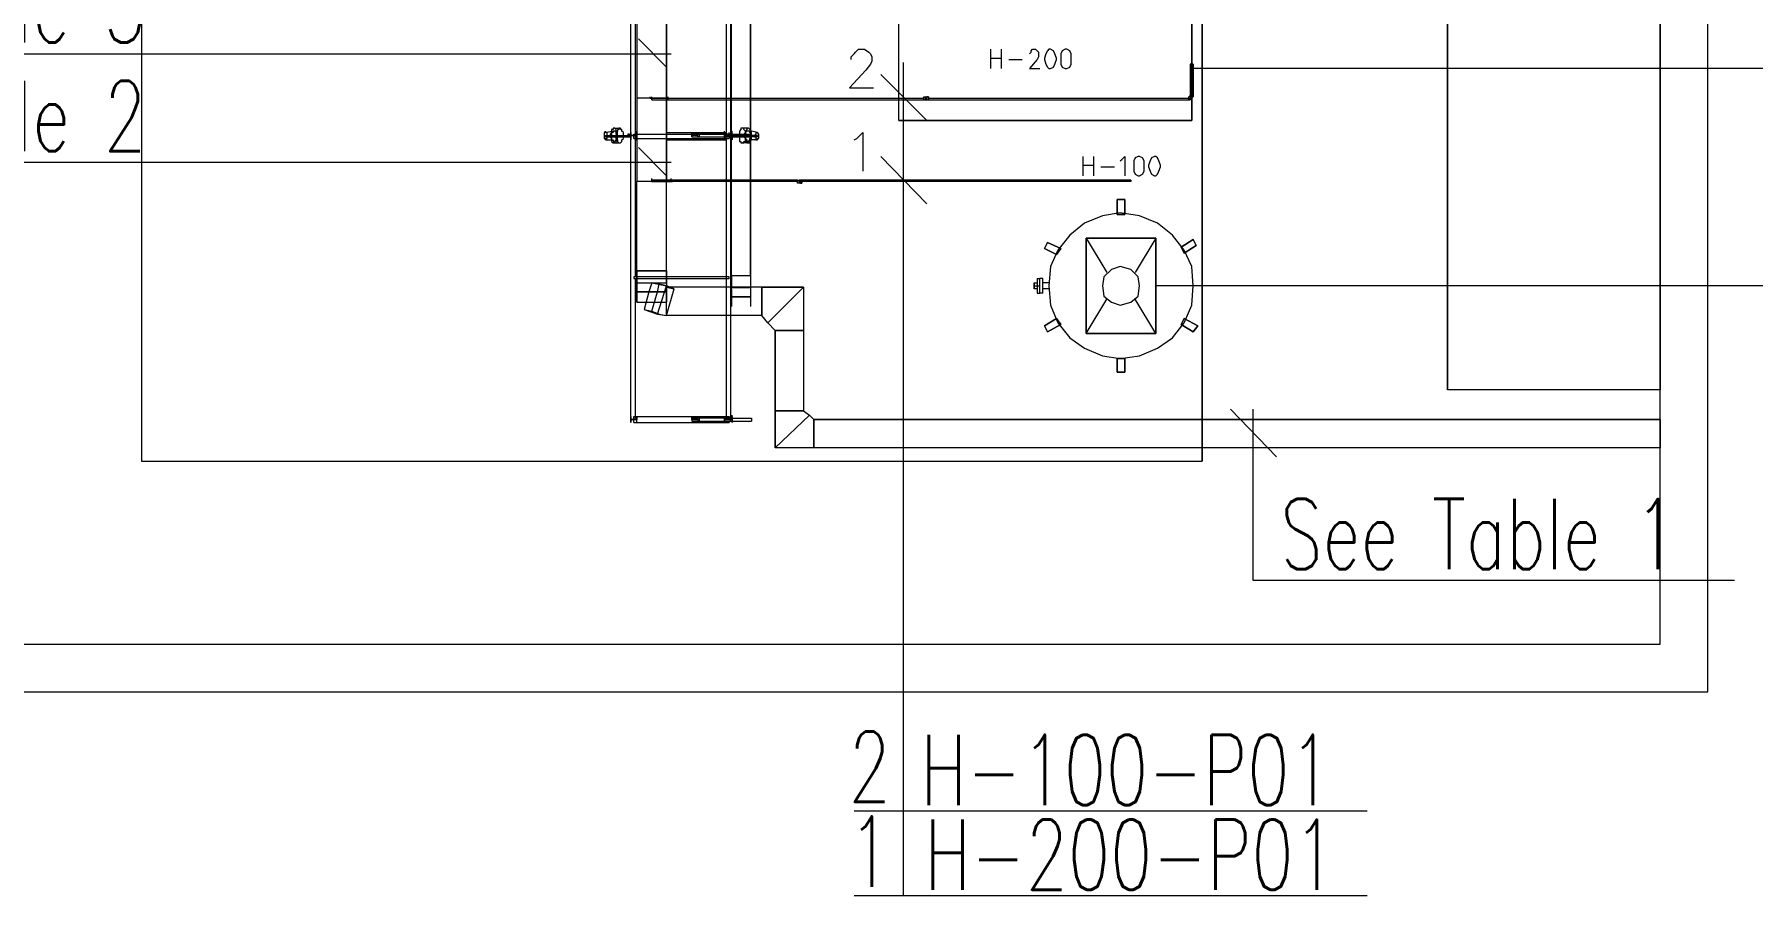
# Model space of a CAD drawing. Header units: inches. Extents: x -1128 to 651, y 96 to 845.
# Drawn here: x -217.59 to -183.25, y 735.63 to 752.85 of the extents above; entities that cross this region are included whole.
import ezdxf
from ezdxf.enums import TextEntityAlignment as Align

# ---------------------------------------------------------------- set-up
doc = ezdxf.new("R2010")
doc.units = ezdxf.units.IN
doc.header["$MEASUREMENT"] = 0
doc.layers.add('Cable Tray', color=7, linetype='Continuous')
doc.layers.add('Layer 1', color=7, linetype='Continuous')
doc.styles.add('HZTXT', font='txt_qlt.shx', dxfattribs={"width": 0.7, "bigfont": 'hztxt.shx'})

msp = doc.modelspace()

# ---------------------------------------------------------------- linework, layer by layer
at = {"layer": 'Cable Tray', "color": 0, "linetype": 'Continuous', "lineweight": 5}
for p, q in [((-203.656, 748.028), (-203.656, 747.791)), ((-203.656, 748.028), (-203.656, 747.791)), ((-203.656, 747.791), (-203.277, 747.791)), ((-203.656, 747.602), (-203.656, 747.791)), ((-203.277, 748.028), (-203.277, 747.791)), ((-203.277, 747.791), (-203.277, 747.413)), ((-203.656, 747.752), (-203.656, 747.413)), ((-203.656, 747.602), (-203.277, 747.602)), ((-203.656, 747.602), (-203.277, 747.602)), ((-203.277, 747.602), (-203.656, 747.602)), ((-203.656, 747.602), (-203.277, 747.602)), ((-203.656, 747.602), (-203.277, 747.602))]:
    msp.add_line(p, q, dxfattribs=at)
msp.add_lwpolyline([(-203.277, 748.028), (-203.277, 761.342), (-203.277, 748.028), (-203.656, 748.028), (-203.656, 761.342), (-203.515, 761.342), (-203.47, 761.342), (-203.417, 761.342), (-203.277, 761.342)], dxfattribs=at)
at = {"layer": 'Layer 1', "color": 0, "lineweight": 5}
for points in [[(-225.594, 739.708), (-184.14, 739.708), (-184.14, 815.301), (-225.594, 815.301), (-225.594, 739.708)], [(-224.642, 740.66), (-185.092, 740.66), (-185.092, 814.349), (-224.642, 814.349), (-224.642, 740.66)], [(-215.453, 802.008), (-215.453, 744.318)], [(-215.453, 802.008), (-194.251, 802.008), (-194.251, 744.318)], [(-194.251, 744.318), (-194.251, 802.008), (-215.453, 802.008)], [(-205.67, 748.005), (-205.67, 801.949)], [(-205.581, 748.005), (-205.581, 801.949), (-205.67, 801.949)], [(-194.251, 744.318), (-194.251, 802.008)], [(-185.092, 776.018), (-189.344, 776.018), (-189.344, 745.745)], [(-185.092, 776.018), (-185.092, 745.745), (-189.344, 745.745)], [(-189.344, 745.745), (-189.344, 776.018)], [(-203.767, 756.451), (-203.767, 750.86)], [(-203.678, 756.451), (-203.678, 750.86)], [(-205.551, 754.458), (-205.551, 751.574)], [(-205.551, 754.458), (-205.551, 751.574)], [(-204.956, 749.908), (-204.956, 754.458), (-204.956, 751.574)], [(-200.317, 751.128), (-200.317, 753.209)], [(-204.956, 752.198), (-205.521, 752.763)], [(-185.092, 752.525), (-185.092, 752.823)], [(-223.839, 752.466), (-204.867, 752.466)], [(-201.269, 752.347), (-201.269, 752.406), (-201.209, 752.466), (-201.18, 752.495), (-201.12, 752.555), (-201.001, 752.555), (-200.912, 752.495), (-200.882, 752.466), (-200.852, 752.406), (-200.852, 752.317), (-200.882, 752.258), (-200.971, 752.139), (-201.298, 751.782), (-200.823, 751.782)], [(-200.228, 752.287), (-200.228, 735.634)], [(-198.473, 752.168), (-198.473, 752.555)], [(-198.473, 752.377), (-198.265, 752.377)], [(-198.265, 752.555), (-198.265, 752.168)], [(-198.116, 752.347), (-197.849, 752.347)], [(-197.7, 752.466), (-197.67, 752.495), (-197.67, 752.525), (-197.641, 752.555), (-197.581, 752.555), (-197.551, 752.525), (-197.522, 752.495), (-197.522, 752.406), (-197.551, 752.347), (-197.7, 752.168), (-197.492, 752.168)], [(-197.314, 752.555), (-197.343, 752.525), (-197.373, 752.466), (-197.403, 752.377), (-197.403, 752.347), (-197.373, 752.258), (-197.343, 752.198), (-197.314, 752.168), (-197.284, 752.168), (-197.224, 752.198), (-197.195, 752.258), (-197.165, 752.347), (-197.165, 752.377), (-197.195, 752.466), (-197.224, 752.525), (-197.284, 752.555), (-197.314, 752.555)], [(-196.987, 752.555), (-197.046, 752.525), (-197.076, 752.466), (-197.076, 752.258), (-197.046, 752.198), (-196.987, 752.168), (-196.957, 752.168), (-196.897, 752.198), (-196.868, 752.258), (-196.868, 752.466), (-196.897, 752.525), (-196.957, 752.555), (-196.987, 752.555)], [(-194.429, 752.258), (-194.489, 752.258), (-194.459, 752.258), (-194.459, 752.228), (-194.429, 752.228), (-194.429, 752.258)], [(-194.489, 752.258), (-194.489, 751.603)], [(-194.429, 752.258), (-194.429, 751.603)], [(-185.092, 752.406), (-185.092, 752.466)], [(-185.092, 752.287), (-185.092, 752.347)], [(-199.752, 751.128), (-200.674, 752.049)], [(-180.185, 752.168), (-194.459, 752.168)], [(-185.092, 751.93), (-185.092, 752.228)], [(-205.551, 751.574), (-205.551, 749.908)], [(-204.956, 751.574), (-205.551, 751.574)], [(-205.551, 751.574), (-205.551, 749.908)], [(-205.283, 751.574), (-205.283, 751.603)], [(-205.253, 751.574), (-204.956, 751.574), (-205.283, 751.574)], [(-205.283, 751.574), (-204.956, 751.574)], [(-205.283, 751.574), (-205.253, 751.574), (-205.253, 751.544)], [(-205.253, 751.574), (-205.283, 751.574)], [(-205.253, 751.574), (-205.253, 751.603)], [(-205.253, 751.574), (-204.926, 751.574)], [(-205.253, 751.574), (-204.926, 751.574)], [(-205.253, 751.544), (-205.253, 751.574)], [(-205.253, 751.574), (-204.956, 751.574)], [(-205.253, 751.544), (-205.253, 751.574)], [(-205.253, 751.544), (-204.956, 751.544)], [(-205.253, 751.544), (-204.956, 751.544)], [(-204.956, 751.574), (-204.956, 751.603)], [(-204.956, 751.574), (-204.956, 751.603)], [(-204.956, 751.574), (-204.956, 751.603)], [(-204.956, 751.574), (-204.956, 749.908)], [(-204.956, 751.574), (-199.811, 751.574)], [(-204.956, 751.544), (-204.956, 751.574)], [(-204.956, 751.544), (-204.926, 751.544), (-204.926, 751.574), (-204.956, 751.574)], [(-204.956, 751.574), (-204.956, 751.544)], [(-204.956, 751.544), (-199.811, 751.544)], [(-204.926, 751.574), (-204.926, 751.603)], [(-199.811, 751.574), (-199.811, 751.544), (-199.811, 751.603), (-199.811, 751.574)], [(-199.811, 751.603), (-199.752, 751.603)], [(-199.782, 751.574), (-199.782, 751.544), (-199.752, 751.544), (-199.752, 751.603), (-199.782, 751.574)], [(-199.752, 751.574), (-199.752, 751.603), (-199.782, 751.574), (-199.782, 751.544), (-199.752, 751.544), (-199.752, 751.574)], [(-199.752, 751.574), (-199.782, 751.574), (-199.782, 751.544), (-199.752, 751.544), (-199.752, 751.574)], [(-199.752, 751.574), (-199.782, 751.574), (-199.782, 751.544), (-199.752, 751.544), (-199.752, 751.574)], [(-199.752, 751.574), (-199.782, 751.574), (-199.782, 751.544), (-199.752, 751.544), (-199.752, 751.574), (-199.782, 751.574), (-199.782, 751.544), (-199.752, 751.544), (-199.752, 751.574)], [(-199.722, 751.603), (-199.752, 751.603)], [(-199.752, 751.544), (-199.722, 751.544)], [(-199.722, 751.574), (-199.722, 751.603), (-199.722, 751.544), (-199.722, 751.574)], [(-199.722, 751.544), (-194.489, 751.544)], [(-194.429, 751.633), (-194.518, 751.544)], [(-194.489, 751.633), (-194.518, 751.603)], [(-194.489, 751.633), (-194.459, 751.603), (-194.429, 751.603), (-194.429, 751.633), (-194.489, 751.633)], [(-194.429, 751.603), (-194.489, 751.603), (-194.459, 751.603), (-194.429, 751.603)], [(-194.489, 751.603), (-194.429, 751.603), (-194.459, 751.603), (-194.489, 751.603)], [(-185.092, 751.812), (-185.092, 751.871)], [(-185.092, 751.693), (-185.092, 751.752)], [(-185.092, 751.336), (-185.092, 751.633)], [(-185.092, 751.217), (-185.092, 751.276)], [(-206.175, 750.741), (-206.175, 750.771), (-206.146, 750.771), (-206.146, 750.89), (-206.175, 750.89), (-206.205, 750.89), (-206.205, 750.86), (-206.205, 750.771), (-206.175, 750.771), (-206.175, 750.741)], [(-206.175, 750.89), (-206.175, 750.919)], [(-206.175, 750.89), (-206.056, 750.919), (-205.997, 750.919)], [(-205.997, 750.681), (-205.967, 750.681), (-205.967, 750.711), (-205.937, 750.741), (-205.937, 750.919), (-205.967, 750.919), (-205.967, 750.949), (-205.997, 750.979), (-206.027, 750.979), (-206.027, 750.949), (-206.056, 750.949), (-206.056, 750.919), (-206.056, 750.89), (-206.086, 750.86), (-206.086, 750.801), (-206.056, 750.771), (-206.056, 750.711), (-206.027, 750.681), (-205.997, 750.681)], [(-205.997, 750.919), (-206.027, 750.919), (-206.027, 750.89), (-206.056, 750.89), (-206.056, 750.86), (-206.056, 750.741), (-206.027, 750.741), (-206.027, 750.711), (-205.997, 750.711), (-205.967, 750.741), (-205.967, 750.801), (-205.937, 750.801), (-205.937, 750.86), (-205.967, 750.86), (-205.967, 750.919), (-205.997, 750.919)], [(-205.997, 750.979), (-205.878, 750.979)], [(-205.878, 750.979), (-205.908, 750.979), (-205.908, 750.949), (-205.937, 750.949), (-205.937, 750.919), (-205.967, 750.89), (-205.967, 750.741), (-205.937, 750.741), (-205.937, 750.711), (-205.908, 750.681), (-205.878, 750.681), (-205.848, 750.711), (-205.848, 750.741), (-205.819, 750.771), (-205.819, 750.801)], [(-205.819, 750.83), (-205.819, 750.89), (-205.848, 750.919), (-205.848, 750.949), (-205.878, 750.949), (-205.878, 750.979)], [(-205.729, 750.86), (-205.729, 750.83)], [(-205.729, 750.86), (-205.729, 750.801)], [(-205.699, 750.86), (-205.699, 750.83)], [(-205.699, 750.86), (-205.699, 750.801)], [(-205.67, 750.89), (-205.67, 750.919)], [(-205.67, 750.83), (-205.67, 750.741), (-205.67, 750.89)], [(-205.61, 750.86), (-203.707, 750.86)], [(-205.61, 750.771), (-205.61, 750.86)], [(-205.581, 750.89), (-205.551, 750.89)], [(-205.551, 750.89), (-205.551, 750.919)], [(-205.551, 750.89), (-205.551, 750.741)], [(-205.551, 750.741), (-205.551, 750.89)], [(-204.956, 750.89), (-203.767, 750.89)], [(-204.45, 750.86), (-204.45, 750.89)], [(-204.45, 750.801), (-204.45, 750.86)], [(-204.332, 750.83), (-204.45, 750.83), (-204.45, 750.86)], [(-203.678, 750.86), (-204.45, 750.86), (-204.45, 750.801), (-203.678, 750.801), (-203.678, 750.86)], [(-204.302, 750.86), (-204.332, 750.86)], [(-204.332, 750.801), (-204.332, 750.86)], [(-204.302, 750.86), (-204.302, 750.801), (-204.332, 750.801)], [(-203.796, 750.89), (-203.796, 750.919)], [(-203.796, 750.89), (-203.796, 750.741)], [(-203.796, 750.83), (-203.796, 750.89)], [(-203.707, 750.86), (-203.707, 750.89)], [(-203.678, 750.86), (-203.261, 750.86)], [(-203.678, 750.801), (-203.261, 750.801), (-203.261, 750.86)], [(-203.648, 750.89), (-203.648, 750.919)], [(-203.648, 750.741), (-203.648, 750.89)], [(-203.38, 750.86), (-203.38, 750.919), (-203.41, 750.949), (-203.41, 750.979), (-203.44, 750.979), (-203.469, 750.979), (-203.469, 750.949), (-203.499, 750.919), (-203.499, 750.86)], [(-203.499, 750.801), (-203.499, 750.86)], [(-203.321, 750.979), (-203.44, 750.979)], [(-203.321, 750.979), (-203.35, 750.979), (-203.35, 750.949), (-203.38, 750.919), (-203.38, 750.89), (-203.41, 750.86), (-203.41, 750.801), (-203.38, 750.771), (-203.38, 750.711), (-203.35, 750.711), (-203.35, 750.681), (-203.321, 750.681)], [(-203.321, 750.711), (-203.291, 750.741), (-203.291, 750.771), (-203.261, 750.801), (-203.261, 750.86), (-203.291, 750.89), (-203.291, 750.919), (-203.321, 750.919), (-203.35, 750.919), (-203.38, 750.89), (-203.38, 750.771), (-203.35, 750.741), (-203.35, 750.711), (-203.321, 750.711)], [(-203.38, 750.801), (-203.38, 750.86)], [(-203.261, 750.86), (-203.261, 750.919), (-203.291, 750.949), (-203.321, 750.979)], [(-203.142, 750.89), (-203.261, 750.919), (-203.321, 750.919)], [(-203.261, 750.801), (-203.261, 750.86)], [(-203.142, 750.89), (-203.172, 750.89), (-203.172, 750.86), (-203.201, 750.83), (-203.201, 750.801), (-203.172, 750.801), (-203.172, 750.741), (-203.142, 750.741), (-203.142, 750.771), (-203.112, 750.771), (-203.112, 750.86), (-203.142, 750.89)], [(-201.209, 750.741), (-201.15, 750.771), (-201.031, 750.89), (-201.031, 750.117)], [(-185.092, 751.098), (-185.092, 751.157)], [(-185.092, 750.771), (-185.092, 751.068)], [(-206.175, 750.83), (-205.67, 750.83)], [(-206.175, 750.801), (-205.67, 750.801)], [(-206.175, 750.741), (-206.056, 750.741), (-205.997, 750.711)], [(-205.997, 750.681), (-205.878, 750.681)], [(-205.819, 750.801), (-205.819, 750.83)], [(-205.729, 750.801), (-205.729, 750.83)], [(-205.699, 750.83), (-205.729, 750.83), (-205.729, 750.801), (-205.699, 750.801), (-205.699, 750.83), (-205.729, 750.83), (-205.729, 750.801), (-205.699, 750.801), (-205.699, 750.83)], [(-205.699, 750.83), (-205.729, 750.83), (-205.699, 750.801), (-205.699, 750.83), (-205.729, 750.83), (-205.699, 750.801), (-205.699, 750.83)], [(-205.67, 750.83), (-205.699, 750.83), (-205.67, 750.801), (-205.67, 750.83)], [(-205.67, 750.83), (-205.699, 750.83), (-205.67, 750.801), (-205.67, 750.83)], [(-205.67, 750.741), (-205.67, 750.771)], [(-205.61, 750.771), (-203.707, 750.771)], [(-205.581, 750.741), (-205.551, 750.741)], [(-205.551, 750.741), (-205.551, 750.771)], [(-204.956, 750.027), (-205.521, 750.592)], [(-204.956, 750.741), (-203.767, 750.741)], [(-204.332, 750.83), (-204.45, 750.83), (-204.45, 750.801)], [(-203.796, 750.741), (-203.796, 750.83)], [(-203.796, 750.741), (-203.796, 750.771)], [(-203.767, 750.801), (-203.767, 745.18)], [(-203.707, 750.801), (-203.707, 750.771)], [(-203.678, 750.801), (-203.678, 745.18)], [(-203.142, 750.83), (-203.648, 750.83)], [(-203.648, 750.83), (-203.648, 750.741)], [(-203.142, 750.801), (-203.648, 750.801)], [(-203.648, 750.741), (-203.648, 750.771)], [(-203.499, 750.801), (-203.499, 750.711), (-203.469, 750.711), (-203.469, 750.681), (-203.44, 750.681)], [(-203.44, 750.681), (-203.41, 750.681), (-203.41, 750.711), (-203.38, 750.711), (-203.38, 750.741), (-203.38, 750.801)], [(-203.321, 750.681), (-203.44, 750.681)], [(-203.321, 750.681), (-203.291, 750.681), (-203.291, 750.711), (-203.261, 750.741), (-203.261, 750.801)], [(-203.142, 750.741), (-203.261, 750.741), (-203.321, 750.711)], [(-203.142, 750.741), (-203.142, 750.771)], [(-185.092, 750.652), (-185.092, 750.711)], [(-185.092, 750.533), (-185.092, 750.592)], [(-223.839, 750.295), (-204.867, 750.295)], [(-199.752, 749.462), (-200.674, 750.414)], [(-196.63, 750.027), (-196.63, 750.414)], [(-196.63, 750.235), (-196.422, 750.235)], [(-196.422, 750.414), (-196.422, 750.027)], [(-196.273, 750.206), (-196.005, 750.206)], [(-195.886, 750.325), (-195.856, 750.354), (-195.797, 750.414), (-195.797, 750.027)], [(-195.529, 750.414), (-195.589, 750.384), (-195.619, 750.325), (-195.619, 750.117), (-195.589, 750.057), (-195.529, 750.027), (-195.5, 750.027), (-195.44, 750.057), (-195.41, 750.117), (-195.41, 750.325), (-195.44, 750.384), (-195.5, 750.414), (-195.529, 750.414)], [(-195.202, 750.414), (-195.262, 750.384), (-195.291, 750.325), (-195.321, 750.235), (-195.321, 750.206), (-195.291, 750.117), (-195.262, 750.057), (-195.202, 750.027), (-195.173, 750.027), (-195.143, 750.057), (-195.113, 750.117), (-195.083, 750.206), (-195.083, 750.235), (-195.113, 750.325), (-195.143, 750.384), (-195.173, 750.414), (-195.202, 750.414)], [(-185.092, 750.176), (-185.092, 750.473)], [(-205.551, 748.124), (-205.551, 749.908)], [(-204.956, 748.124), (-204.956, 749.908), (-205.194, 749.908), (-205.551, 749.908)], [(-205.551, 748.124), (-205.551, 749.908)], [(-205.253, 749.938), (-205.253, 749.968)], [(-204.867, 749.938), (-205.253, 749.938)], [(-204.867, 749.938), (-205.253, 749.938)], [(-205.253, 749.908), (-205.253, 749.938)], [(-205.253, 749.938), (-205.253, 749.908)], [(-205.253, 749.908), (-205.253, 749.938)], [(-204.867, 749.908), (-205.253, 749.908)], [(-204.867, 749.908), (-205.253, 749.908), (-204.837, 749.908)], [(-205.253, 749.908), (-204.837, 749.908)], [(-204.956, 748.124), (-204.956, 749.908)], [(-204.867, 749.938), (-204.867, 749.968)], [(-204.867, 749.908), (-204.867, 749.938)], [(-204.867, 749.908), (-204.867, 749.938)], [(-204.837, 749.908), (-204.837, 749.938), (-204.867, 749.938)], [(-204.867, 749.938), (-204.867, 749.908)], [(-202.339, 749.938), (-204.867, 749.938)], [(-204.867, 749.908), (-204.837, 749.908)], [(-202.339, 749.908), (-204.867, 749.908)], [(-204.837, 749.908), (-204.837, 749.938)], [(-202.339, 749.908), (-202.339, 749.938), (-202.339, 749.879), (-202.339, 749.908)], [(-202.339, 749.938), (-202.28, 749.938)], [(-202.28, 749.879), (-202.339, 749.879)], [(-202.28, 749.908), (-202.28, 749.938), (-202.309, 749.938), (-202.309, 749.908), (-202.28, 749.908), (-202.28, 749.938), (-202.309, 749.938), (-202.309, 749.908), (-202.28, 749.908)], [(-202.28, 749.938), (-202.309, 749.938), (-202.309, 749.908)], [(-202.28, 749.908), (-202.28, 749.938), (-202.309, 749.938), (-202.309, 749.908), (-202.28, 749.908)], [(-202.28, 749.908), (-202.28, 749.938), (-202.309, 749.938), (-202.309, 749.908), (-202.28, 749.879), (-202.28, 749.908)], [(-202.28, 749.908), (-202.28, 749.938), (-202.309, 749.938), (-202.309, 749.908), (-202.28, 749.908)], [(-202.309, 749.908), (-202.28, 749.879)], [(-202.28, 749.879), (-202.28, 749.938)], [(-202.25, 749.938), (-202.28, 749.938)], [(-202.28, 749.879), (-202.25, 749.879)], [(-195.678, 749.938), (-202.25, 749.938)], [(-202.25, 749.908), (-202.25, 749.879), (-202.25, 749.938), (-202.25, 749.908)], [(-195.678, 749.908), (-202.25, 749.908)], [(-185.092, 750.057), (-185.092, 750.117)], [(-185.092, 749.938), (-185.092, 749.998)], [(-185.092, 749.581), (-185.092, 749.879)], [(-185.092, 749.462), (-185.092, 749.522)], [(-194.429, 747.827), (-194.459, 748.213), (-194.607, 748.54), (-194.845, 748.838), (-195.143, 749.076), (-195.5, 749.224), (-195.886, 749.284), (-196.243, 749.224), (-196.6, 749.076), (-196.897, 748.838), (-197.135, 748.54), (-197.284, 748.213), (-197.314, 747.827), (-197.284, 747.44), (-197.135, 747.083), (-196.897, 746.786), (-196.6, 746.578), (-196.243, 746.429), (-195.886, 746.37), (-195.5, 746.429), (-195.143, 746.578), (-194.845, 746.786), (-194.607, 747.083), (-194.459, 747.44), (-194.429, 747.827), (-194.459, 748.213), (-194.607, 748.54), (-194.845, 748.838), (-195.143, 749.076), (-195.5, 749.224), (-195.886, 749.284), (-196.243, 749.224), (-196.6, 749.076), (-196.897, 748.838), (-197.135, 748.54), (-197.284, 748.213), (-197.314, 747.827), (-197.284, 747.44), (-197.135, 747.083), (-196.897, 746.786), (-196.6, 746.578), (-196.243, 746.429), (-195.886, 746.37), (-195.5, 746.429), (-195.143, 746.578), (-194.845, 746.786), (-194.607, 747.083), (-194.459, 747.44), (-194.429, 747.827)], [(-185.092, 749.343), (-185.092, 749.403)], [(-185.092, 748.986), (-185.092, 749.284)], [(-185.092, 748.868), (-185.092, 748.927)], [(-185.092, 748.749), (-185.092, 748.808)], [(-196.57, 748.778), (-196.154, 748.094)], [(-195.173, 748.778), (-195.589, 748.094)], [(-185.092, 748.392), (-185.092, 748.689)], [(-205.551, 747.886), (-204.956, 747.886), (-204.956, 748.124), (-204.956, 747.708), (-205.551, 747.708), (-205.551, 747.886), (-205.551, 747.857), (-205.551, 747.5), (-205.551, 747.708)], [(-204.956, 748.124), (-205.551, 748.124)], [(-204.956, 748.124), (-205.551, 748.124)], [(-195.5, 747.827), (-195.529, 748.005), (-195.678, 748.154), (-195.886, 748.213), (-196.065, 748.154), (-196.213, 748.005), (-196.243, 747.827), (-196.213, 747.619), (-196.065, 747.5), (-195.886, 747.44), (-195.678, 747.5), (-195.529, 747.619), (-195.5, 747.827), (-195.529, 748.005), (-195.678, 748.154), (-195.886, 748.213), (-196.065, 748.154), (-196.213, 748.005), (-196.243, 747.827), (-196.213, 747.619), (-196.065, 747.5), (-195.886, 747.44), (-195.678, 747.5), (-195.529, 747.619), (-195.5, 747.827)], [(-185.092, 748.273), (-185.092, 748.332)], [(-185.092, 748.154), (-185.092, 748.213)], [(-205.67, 747.975), (-205.67, 748.005)], [(-205.581, 745.15), (-205.67, 745.15), (-205.67, 747.975)], [(-203.707, 747.975), (-203.707, 748.005), (-205.61, 748.005)], [(-205.61, 748.005), (-205.61, 747.975)], [(-205.61, 747.975), (-205.372, 747.975)], [(-205.581, 745.15), (-205.581, 747.975)], [(-205.253, 747.886), (-205.313, 747.708), (-205.402, 747.351)], [(-205.372, 747.975), (-205.253, 747.975)], [(-205.253, 747.975), (-203.707, 747.975)], [(-205.253, 747.886), (-204.956, 747.827)], [(-205.105, 747.857), (-205.253, 747.886)], [(-205.253, 747.321), (-205.135, 747.708), (-205.105, 747.857)], [(-205.135, 747.262), (-204.956, 747.827), (-205.105, 747.857)], [(-204.956, 747.886), (-204.956, 747.5), (-204.956, 747.708)], [(-204.807, 747.767), (-204.956, 747.827)], [(-204.956, 747.827), (-204.956, 747.797), (-204.807, 747.767)], [(-204.956, 747.232), (-204.956, 747.797)], [(-203.053, 747.797), (-204.956, 747.797)], [(-203.053, 747.232), (-203.053, 747.797), (-204.956, 747.797)], [(-203.053, 747.232), (-204.956, 747.232), (-204.956, 747.797)], [(-203.053, 747.797), (-203.053, 747.232), (-204.956, 747.232)], [(-204.956, 747.232), (-204.807, 747.767)], [(-202.22, 747.797), (-202.934, 747.083), (-203.053, 747.232)], [(-202.22, 747.797), (-202.22, 746.935), (-202.785, 746.935), (-202.934, 747.083), (-203.053, 747.232)], [(-203.053, 747.232), (-203.053, 747.797), (-202.22, 747.797), (-202.22, 746.935)], [(-203.053, 747.232), (-203.053, 747.797)], [(-202.22, 747.797), (-203.053, 747.797)], [(-202.22, 747.797), (-202.934, 747.083)], [(-197.611, 747.827), (-197.492, 747.827), (-197.492, 747.975)], [(-197.611, 747.886), (-197.611, 747.767)], [(-197.611, 747.886), (-197.551, 747.886)], [(-197.551, 747.767), (-197.611, 747.767), (-197.611, 747.886)], [(-197.551, 747.975), (-197.551, 747.678)], [(-197.551, 747.975), (-197.492, 747.975)], [(-197.492, 747.678), (-197.492, 747.975)], [(-197.433, 747.975), (-197.492, 747.975)], [(-197.492, 747.678), (-197.492, 747.827)], [(-197.433, 747.678), (-197.433, 747.975)], [(-197.314, 747.886), (-197.433, 747.886)], [(-197.314, 747.767), (-197.433, 747.767)], [(-180.185, 747.827), (-195.173, 747.827)], [(-185.092, 747.797), (-185.092, 748.094)], [(-205.551, 747.5), (-205.551, 747.708)], [(-204.956, 747.5), (-204.956, 747.708), (-205.551, 747.708), (-205.551, 747.5)], [(-205.551, 747.708), (-204.956, 747.708), (-204.956, 747.5)], [(-205.551, 747.5), (-205.551, 747.708), (-204.956, 747.708), (-204.956, 747.5)], [(-205.551, 747.5), (-205.551, 747.708), (-204.956, 747.708), (-204.956, 747.5)], [(-205.551, 747.5), (-204.956, 747.5)], [(-197.551, 747.678), (-197.492, 747.678)], [(-197.433, 747.678), (-197.492, 747.678)], [(-196.57, 746.875), (-196.154, 747.559)], [(-195.173, 746.875), (-195.589, 747.559)], [(-185.092, 747.678), (-185.092, 747.737)], [(-185.092, 747.559), (-185.092, 747.619)], [(-185.092, 747.202), (-185.092, 747.5)], [(-205.402, 747.351), (-205.253, 747.321)], [(-205.402, 747.351), (-205.135, 747.262)], [(-205.253, 747.321), (-205.105, 747.262), (-204.956, 747.232)], [(-205.135, 747.262), (-204.956, 747.232)], [(-202.785, 746.935), (-202.934, 747.083)], [(-185.092, 747.083), (-185.092, 747.143)], [(-202.785, 746.935), (-202.22, 746.935)], [(-202.22, 746.935), (-202.22, 745.329), (-202.785, 745.329)], [(-202.22, 746.935), (-202.22, 745.329), (-202.785, 745.329)], [(-202.22, 746.935), (-202.785, 746.935)], [(-185.092, 746.964), (-185.092, 747.024)], [(-185.092, 746.608), (-185.092, 746.905)], [(-185.092, 746.488), (-185.092, 746.548)], [(-185.092, 746.37), (-185.092, 746.429)], [(-185.092, 746.042), (-185.092, 746.34)], [(-192.437, 740.66), (-185.092, 740.66), (-185.092, 745.745)], [(-185.092, 745.745), (-189.344, 745.745)], [(-185.092, 745.924), (-185.092, 745.983)], [(-185.092, 745.805), (-185.092, 745.864)], [(-185.092, 745.448), (-185.092, 745.745)], [(-185.092, 745.329), (-185.092, 745.388)], [(-205.67, 745.21), (-205.67, 745.239)], [(-205.551, 745.15), (-205.67, 745.15), (-205.67, 745.21)], [(-205.67, 745.21), (-205.67, 745.091)], [(-205.67, 745.15), (-205.551, 745.15)], [(-205.67, 745.091), (-205.67, 745.15)], [(-205.67, 745.091), (-205.67, 745.121)], [(-205.61, 745.091), (-205.61, 745.21), (-203.796, 745.21), (-203.707, 745.21), (-203.707, 745.18)], [(-205.61, 745.091), (-203.707, 745.091)], [(-205.61, 745.091), (-203.707, 745.091)], [(-205.581, 745.21), (-203.767, 745.21)], [(-205.551, 745.091), (-205.551, 745.21)], [(-205.551, 745.21), (-205.551, 745.15)], [(-205.551, 745.091), (-205.551, 745.15)], [(-204.45, 745.18), (-204.45, 745.21)], [(-204.45, 745.18), (-204.45, 745.121)], [(-204.45, 745.15), (-204.332, 745.15), (-204.332, 745.18)], [(-204.45, 745.15), (-204.45, 745.18)], [(-203.678, 745.121), (-203.678, 745.18), (-204.45, 745.18), (-204.45, 745.121), (-203.678, 745.121)], [(-204.45, 745.15), (-204.45, 745.121)], [(-204.332, 745.15), (-204.45, 745.15)], [(-204.302, 745.18), (-204.302, 745.121), (-204.332, 745.121)], [(-204.302, 745.18), (-204.332, 745.18)], [(-204.332, 745.15), (-204.332, 745.121)], [(-203.796, 745.15), (-203.796, 745.21)], [(-203.796, 745.091), (-203.796, 745.21)], [(-203.648, 745.15), (-203.796, 745.15), (-203.796, 745.091)], [(-203.796, 745.15), (-203.648, 745.15)], [(-203.796, 745.091), (-203.796, 745.121)], [(-203.707, 745.121), (-203.707, 745.091)], [(-203.678, 745.18), (-203.261, 745.18)], [(-203.678, 745.121), (-203.261, 745.121)], [(-203.648, 745.21), (-203.648, 745.239)], [(-203.648, 745.091), (-203.648, 745.21), (-203.648, 745.15)], [(-203.648, 745.15), (-203.648, 745.091)], [(-203.648, 745.091), (-203.648, 745.121)], [(-203.261, 745.18), (-203.261, 745.121)], [(-202.785, 745.329), (-202.785, 744.585)], [(-202.785, 745.329), (-202.22, 745.329)], [(-202.785, 745.329), (-202.22, 745.329), (-202.101, 745.239)], [(-202.012, 744.585), (-202.785, 744.585), (-202.785, 745.329)], [(-202.012, 744.585), (-202.785, 744.585), (-202.101, 745.239)], [(-202.785, 744.585), (-202.101, 745.239)], [(-202.22, 745.329), (-202.101, 745.239)], [(-202.101, 745.239), (-202.012, 745.15), (-202.012, 744.585)], [(-202.012, 744.585), (-202.012, 745.15), (-202.101, 745.239)], [(-185.092, 745.15), (-185.092, 744.585), (-202.012, 744.585), (-202.012, 745.15)], [(-185.092, 744.585), (-185.092, 745.15), (-202.012, 745.15)], [(-185.092, 744.585), (-202.012, 744.585), (-202.012, 745.15), (-185.092, 745.15)], [(-192.764, 744.407), (-193.686, 745.359)], [(-193.24, 745.359), (-193.24, 741.939), (-183.607, 741.939)], [(-185.092, 745.21), (-185.092, 745.269)], [(-185.092, 744.853), (-185.092, 745.15)], [(-185.092, 744.734), (-185.092, 744.793)], [(-185.092, 744.615), (-185.092, 744.675)], [(-185.092, 744.258), (-185.092, 744.556)], [(-215.453, 744.318), (-194.251, 744.318)], [(-185.092, 744.139), (-185.092, 744.199)], [(-185.092, 744.02), (-185.092, 744.08)], [(-185.092, 743.664), (-185.092, 743.961)], [(-185.092, 743.545), (-185.092, 743.604)], [(-185.092, 743.426), (-185.092, 743.485)], [(-185.092, 743.069), (-185.092, 743.366)], [(-185.092, 742.95), (-185.092, 743.009)], [(-185.092, 742.831), (-185.092, 742.89)], [(-185.092, 742.474), (-185.092, 742.771)], [(-185.092, 742.355), (-185.092, 742.415)], [(-185.092, 742.236), (-185.092, 742.296)], [(-185.092, 741.879), (-185.092, 742.177)], [(-185.092, 741.76), (-185.092, 741.82)], [(-185.092, 741.641), (-185.092, 741.701)], [(-185.092, 741.314), (-185.092, 741.612)], [(-185.092, 741.195), (-185.092, 741.255)], [(-185.359, 740.66), (-185.092, 740.66), (-185.092, 741.017)], [(-185.092, 741.076), (-185.092, 741.136)], [(-217.565, 740.66), (-217.267, 740.66)], [(-217.208, 740.66), (-217.148, 740.66)], [(-217.089, 740.66), (-217.03, 740.66)], [(-216.97, 740.66), (-216.673, 740.66)], [(-216.613, 740.66), (-216.554, 740.66)], [(-216.494, 740.66), (-216.435, 740.66)], [(-216.375, 740.66), (-216.078, 740.66)], [(-216.018, 740.66), (-215.959, 740.66)], [(-215.899, 740.66), (-215.84, 740.66)], [(-215.781, 740.66), (-215.483, 740.66)], [(-215.424, 740.66), (-215.364, 740.66)], [(-215.305, 740.66), (-215.245, 740.66)], [(-215.186, 740.66), (-214.888, 740.66)], [(-214.829, 740.66), (-214.769, 740.66)], [(-214.71, 740.66), (-214.65, 740.66)], [(-214.591, 740.66), (-214.294, 740.66)], [(-214.234, 740.66), (-214.175, 740.66)], [(-214.115, 740.66), (-214.056, 740.66)], [(-213.996, 740.66), (-213.699, 740.66)], [(-213.639, 740.66), (-213.58, 740.66)], [(-213.521, 740.66), (-213.461, 740.66)], [(-213.401, 740.66), (-213.104, 740.66)], [(-213.075, 740.66), (-213.015, 740.66)], [(-212.955, 740.66), (-212.896, 740.66)], [(-212.837, 740.66), (-212.539, 740.66)], [(-212.48, 740.66), (-212.42, 740.66)], [(-212.361, 740.66), (-212.301, 740.66)], [(-212.242, 740.66), (-211.944, 740.66)], [(-211.885, 740.66), (-211.826, 740.66)], [(-211.766, 740.66), (-211.706, 740.66)], [(-211.647, 740.66), (-211.35, 740.66)], [(-211.29, 740.66), (-211.231, 740.66)], [(-211.171, 740.66), (-211.112, 740.66)], [(-211.052, 740.66), (-210.755, 740.66)], [(-210.695, 740.66), (-210.636, 740.66)], [(-210.577, 740.66), (-210.517, 740.66)], [(-210.457, 740.66), (-210.16, 740.66)], [(-210.101, 740.66), (-210.041, 740.66)], [(-209.982, 740.66), (-209.922, 740.66)], [(-209.863, 740.66), (-209.565, 740.66)], [(-209.506, 740.66), (-209.446, 740.66)], [(-209.387, 740.66), (-209.328, 740.66)], [(-209.268, 740.66), (-208.971, 740.66)], [(-208.911, 740.66), (-208.852, 740.66)], [(-208.792, 740.66), (-208.733, 740.66)], [(-208.673, 740.66), (-208.376, 740.66)], [(-208.316, 740.66), (-208.287, 740.66)], [(-208.227, 740.66), (-208.168, 740.66)], [(-208.108, 740.66), (-207.811, 740.66)], [(-207.751, 740.66), (-207.692, 740.66)], [(-207.633, 740.66), (-207.573, 740.66)], [(-207.514, 740.66), (-207.216, 740.66)], [(-207.157, 740.66), (-207.097, 740.66)], [(-207.038, 740.66), (-206.978, 740.66)], [(-206.919, 740.66), (-206.621, 740.66)], [(-206.562, 740.66), (-206.502, 740.66)], [(-206.443, 740.66), (-206.384, 740.66)], [(-206.324, 740.66), (-206.027, 740.66)], [(-205.967, 740.66), (-205.908, 740.66)], [(-205.848, 740.66), (-205.789, 740.66)], [(-205.729, 740.66), (-205.432, 740.66)], [(-205.372, 740.66), (-205.313, 740.66)], [(-205.253, 740.66), (-205.194, 740.66)], [(-205.135, 740.66), (-204.837, 740.66)], [(-204.778, 740.66), (-204.718, 740.66)], [(-204.659, 740.66), (-204.599, 740.66)], [(-204.54, 740.66), (-204.242, 740.66)], [(-204.183, 740.66), (-204.124, 740.66)], [(-204.064, 740.66), (-204.004, 740.66)], [(-203.945, 740.66), (-203.648, 740.66)], [(-203.588, 740.66), (-203.558, 740.66)], [(-203.499, 740.66), (-203.44, 740.66)], [(-203.38, 740.66), (-203.083, 740.66)], [(-203.023, 740.66), (-202.964, 740.66)], [(-202.904, 740.66), (-202.845, 740.66)], [(-202.785, 740.66), (-202.488, 740.66)], [(-202.429, 740.66), (-202.369, 740.66)], [(-202.309, 740.66), (-202.25, 740.66)], [(-202.191, 740.66), (-201.893, 740.66)], [(-201.834, 740.66), (-201.774, 740.66)], [(-201.715, 740.66), (-201.655, 740.66)], [(-201.596, 740.66), (-201.298, 740.66)], [(-201.239, 740.66), (-201.18, 740.66)], [(-201.12, 740.66), (-201.06, 740.66)], [(-201.001, 740.66), (-200.704, 740.66)], [(-200.644, 740.66), (-200.585, 740.66)], [(-200.525, 740.66), (-200.466, 740.66)], [(-200.406, 740.66), (-200.109, 740.66)], [(-200.049, 740.66), (-199.99, 740.66)], [(-199.931, 740.66), (-199.871, 740.66)], [(-199.811, 740.66), (-199.514, 740.66)], [(-199.455, 740.66), (-199.395, 740.66)], [(-199.336, 740.66), (-199.276, 740.66)], [(-199.217, 740.66), (-198.919, 740.66)], [(-198.86, 740.66), (-198.8, 740.66)], [(-198.771, 740.66), (-198.711, 740.66)], [(-198.652, 740.66), (-198.354, 740.66)], [(-198.295, 740.66), (-198.236, 740.66)], [(-198.176, 740.66), (-198.116, 740.66)], [(-198.057, 740.66), (-197.76, 740.66)], [(-197.7, 740.66), (-197.641, 740.66)], [(-197.581, 740.66), (-197.522, 740.66)], [(-197.462, 740.66), (-197.165, 740.66)], [(-197.105, 740.66), (-197.046, 740.66)], [(-196.987, 740.66), (-196.927, 740.66)], [(-196.868, 740.66), (-196.57, 740.66)], [(-196.511, 740.66), (-196.451, 740.66)], [(-196.392, 740.66), (-196.332, 740.66)], [(-196.273, 740.66), (-195.975, 740.66)], [(-195.916, 740.66), (-195.856, 740.66)], [(-195.797, 740.66), (-195.738, 740.66)], [(-195.678, 740.66), (-195.381, 740.66)], [(-195.321, 740.66), (-195.262, 740.66)], [(-195.202, 740.66), (-195.143, 740.66)], [(-195.083, 740.66), (-194.786, 740.66)], [(-194.727, 740.66), (-194.667, 740.66)], [(-194.607, 740.66), (-194.548, 740.66)], [(-194.489, 740.66), (-194.191, 740.66)], [(-194.132, 740.66), (-194.072, 740.66)], [(-194.042, 740.66), (-193.983, 740.66)], [(-193.924, 740.66), (-193.626, 740.66)], [(-193.567, 740.66), (-193.507, 740.66)], [(-193.448, 740.66), (-193.388, 740.66)], [(-193.329, 740.66), (-193.032, 740.66)], [(-192.972, 740.66), (-192.912, 740.66)], [(-192.853, 740.66), (-192.793, 740.66)], [(-192.734, 740.66), (-192.169, 740.66)], [(-192.109, 740.66), (-192.05, 740.66)], [(-191.991, 740.66), (-191.931, 740.66)], [(-191.872, 740.66), (-191.574, 740.66)], [(-191.515, 740.66), (-191.455, 740.66)], [(-191.396, 740.66), (-191.336, 740.66)], [(-191.277, 740.66), (-190.98, 740.66)], [(-190.92, 740.66), (-190.861, 740.66)], [(-190.801, 740.66), (-190.742, 740.66)], [(-190.682, 740.66), (-190.385, 740.66)], [(-190.325, 740.66), (-190.266, 740.66)], [(-190.206, 740.66), (-190.147, 740.66)], [(-190.087, 740.66), (-189.79, 740.66)], [(-189.731, 740.66), (-189.671, 740.66)], [(-189.612, 740.66), (-189.552, 740.66)], [(-189.493, 740.66), (-189.195, 740.66)], [(-189.166, 740.66), (-189.106, 740.66)], [(-189.047, 740.66), (-188.987, 740.66)], [(-188.928, 740.66), (-188.63, 740.66)], [(-188.571, 740.66), (-188.511, 740.66)], [(-188.452, 740.66), (-188.392, 740.66)], [(-188.333, 740.66), (-188.036, 740.66)], [(-187.976, 740.66), (-187.917, 740.66)], [(-187.857, 740.66), (-187.798, 740.66)], [(-187.738, 740.66), (-187.441, 740.66)], [(-187.381, 740.66), (-187.322, 740.66)], [(-187.262, 740.66), (-187.203, 740.66)], [(-187.143, 740.66), (-186.846, 740.66)], [(-186.787, 740.66), (-186.727, 740.66)], [(-186.668, 740.66), (-186.608, 740.66)], [(-186.549, 740.66), (-186.251, 740.66)], [(-186.192, 740.66), (-186.132, 740.66)], [(-186.073, 740.66), (-186.013, 740.66)], [(-185.954, 740.66), (-185.656, 740.66)], [(-185.597, 740.66), (-185.538, 740.66)], [(-185.478, 740.66), (-185.419, 740.66)], [(-200.228, 738.816), (-200.228, 735.634)], [(-201.209, 737.329), (-190.95, 737.329)], [(-201.209, 735.634), (-190.95, 735.634)]]:
    msp.add_lwpolyline(points, dxfattribs=at)
for points, knots in [([(-194.459, 753.209), (-194.459, 753.209), (-194.459, 751.128), (-194.459, 751.128), (-194.459, 751.128), (-194.459, 753.209), (-194.459, 753.209), (-194.459, 753.209), (-200.317, 753.209), (-200.317, 753.209), (-200.317, 753.209), (-194.459, 753.209), (-194.459, 753.209)], [0, 0, 0, 0, 1, 1, 1, 2, 2, 2, 3, 3, 3, 4, 4, 4, 4]), ([(-204.956, 751.574), (-204.956, 751.574), (-204.956, 751.544), (-204.956, 751.544), (-204.956, 751.544), (-204.956, 751.574), (-204.956, 751.574)], [0, 0, 0, 0, 1, 1, 1, 2, 2, 2, 2]), ([(-199.811, 751.544), (-199.811, 751.544), (-199.811, 751.574), (-199.811, 751.574), (-199.811, 751.574), (-199.811, 751.544), (-199.811, 751.544), (-199.811, 751.544), (-199.752, 751.544), (-199.752, 751.544)], [0, 0, 0, 0, 1, 1, 1, 2, 2, 2, 3, 3, 3, 3]), ([(-199.811, 751.574), (-199.811, 751.574), (-199.811, 751.544), (-199.811, 751.544), (-199.811, 751.544), (-199.811, 751.574), (-199.811, 751.574)], [0, 0, 0, 0, 1, 1, 1, 2, 2, 2, 2]), ([(-199.722, 751.574), (-199.722, 751.574), (-199.722, 751.544), (-199.722, 751.544), (-199.722, 751.544), (-199.722, 751.574), (-199.722, 751.574), (-199.722, 751.574), (-194.489, 751.574), (-194.489, 751.574)], [0, 0, 0, 0, 1, 1, 1, 2, 2, 2, 3, 3, 3, 3]), ([(-199.722, 751.574), (-199.722, 751.574), (-199.722, 751.544), (-199.722, 751.544), (-199.722, 751.544), (-199.722, 751.574), (-199.722, 751.574)], [0, 0, 0, 0, 1, 1, 1, 2, 2, 2, 2]), ([(-194.518, 751.603), (-194.518, 751.603), (-194.518, 751.544), (-194.518, 751.544), (-194.518, 751.544), (-194.518, 751.603), (-194.518, 751.603)], [0, 0, 0, 0, 1, 1, 1, 2, 2, 2, 2]), ([(-194.489, 751.574), (-194.489, 751.574), (-194.489, 751.544), (-194.489, 751.544), (-194.489, 751.544), (-194.489, 751.574), (-194.489, 751.574)], [0, 0, 0, 0, 1, 1, 1, 2, 2, 2, 2]), ([(-194.489, 751.574), (-194.489, 751.574), (-194.489, 751.544), (-194.489, 751.544), (-194.489, 751.544), (-194.489, 751.574), (-194.489, 751.574)], [0, 0, 0, 0, 1, 1, 1, 2, 2, 2, 2]), ([(-205.699, 750.86), (-205.699, 750.86), (-205.729, 750.86), (-205.729, 750.86), (-205.729, 750.86), (-205.699, 750.86), (-205.699, 750.86)], [0, 0, 0, 0, 1, 1, 1, 2, 2, 2, 2]), ([(-205.67, 750.89), (-205.67, 750.89), (-205.67, 750.83), (-205.67, 750.83), (-205.67, 750.83), (-205.551, 750.83), (-205.551, 750.83), (-205.551, 750.83), (-205.67, 750.83), (-205.67, 750.83)], [0, 0, 0, 0, 1, 1, 1, 2, 2, 2, 3, 3, 3, 3]), ([(-203.648, 750.83), (-203.648, 750.83), (-203.796, 750.83), (-203.796, 750.83), (-203.796, 750.83), (-203.648, 750.83), (-203.648, 750.83), (-203.648, 750.83), (-203.648, 750.89), (-203.648, 750.89)], [0, 0, 0, 0, 1, 1, 1, 2, 2, 2, 3, 3, 3, 3]), ([(-194.459, 751.128), (-194.459, 751.128), (-200.317, 751.128), (-200.317, 751.128), (-200.317, 751.128), (-194.459, 751.128), (-194.459, 751.128)], [0, 0, 0, 0, 1, 1, 1, 2, 2, 2, 2]), ([(-206.175, 750.83), (-206.175, 750.83), (-206.175, 750.801), (-206.175, 750.801), (-206.175, 750.801), (-206.175, 750.83), (-206.175, 750.83)], [0, 0, 0, 0, 1, 1, 1, 2, 2, 2, 2]), ([(-205.699, 750.83), (-205.699, 750.83), (-205.729, 750.83), (-205.729, 750.83), (-205.729, 750.83), (-205.699, 750.83), (-205.699, 750.83)], [0, 0, 0, 0, 1, 1, 1, 2, 2, 2, 2]), ([(-205.699, 750.83), (-205.699, 750.83), (-205.729, 750.83), (-205.729, 750.83), (-205.729, 750.83), (-205.699, 750.83), (-205.699, 750.83), (-205.699, 750.83), (-205.729, 750.83), (-205.729, 750.83), (-205.729, 750.83), (-205.699, 750.801), (-205.699, 750.801), (-205.699, 750.801), (-205.699, 750.83), (-205.699, 750.83)], [0, 0, 0, 0, 1, 1, 1, 2, 2, 2, 3, 3, 3, 4, 4, 4, 5, 5, 5, 5]), ([(-205.699, 750.801), (-205.699, 750.801), (-205.729, 750.801), (-205.729, 750.801), (-205.729, 750.801), (-205.699, 750.801), (-205.699, 750.801)], [0, 0, 0, 0, 1, 1, 1, 2, 2, 2, 2]), ([(-205.699, 750.801), (-205.699, 750.801), (-205.729, 750.801), (-205.729, 750.801), (-205.729, 750.801), (-205.699, 750.801), (-205.699, 750.801)], [0, 0, 0, 0, 1, 1, 1, 2, 2, 2, 2]), ([(-205.699, 750.801), (-205.699, 750.801), (-205.729, 750.801), (-205.729, 750.801), (-205.729, 750.801), (-205.699, 750.801), (-205.699, 750.801)], [0, 0, 0, 0, 1, 1, 1, 2, 2, 2, 2]), ([(-205.67, 750.83), (-205.67, 750.83), (-205.67, 750.801), (-205.67, 750.801), (-205.67, 750.801), (-205.67, 750.83), (-205.67, 750.83), (-205.67, 750.83), (-205.699, 750.83), (-205.699, 750.83), (-205.699, 750.83), (-205.67, 750.83), (-205.67, 750.83)], [0, 0, 0, 0, 1, 1, 1, 2, 2, 2, 3, 3, 3, 4, 4, 4, 4]), ([(-203.648, 750.83), (-203.648, 750.83), (-203.648, 750.801), (-203.648, 750.801), (-203.648, 750.801), (-203.648, 750.83), (-203.648, 750.83)], [0, 0, 0, 0, 1, 1, 1, 2, 2, 2, 2]), ([(-203.648, 750.83), (-203.648, 750.83), (-203.648, 750.801), (-203.648, 750.801), (-203.648, 750.801), (-203.648, 750.83), (-203.648, 750.83)], [0, 0, 0, 0, 1, 1, 1, 2, 2, 2, 2]), ([(-203.648, 750.801), (-203.648, 750.801), (-203.648, 750.83), (-203.648, 750.83), (-203.648, 750.83), (-203.648, 750.801), (-203.648, 750.801)], [0, 0, 0, 0, 1, 1, 1, 2, 2, 2, 2]), ([(-203.142, 750.801), (-203.142, 750.801), (-203.142, 750.83), (-203.142, 750.83), (-203.142, 750.83), (-203.172, 750.83), (-203.172, 750.83), (-203.172, 750.83), (-203.142, 750.83), (-203.142, 750.83), (-203.142, 750.83), (-203.142, 750.801), (-203.142, 750.801)], [0, 0, 0, 0, 1, 1, 1, 2, 2, 2, 3, 3, 3, 4, 4, 4, 4]), ([(-204.867, 749.908), (-204.867, 749.908), (-205.253, 749.908), (-205.253, 749.908), (-205.253, 749.908), (-204.867, 749.908), (-204.867, 749.908)], [0, 0, 0, 0, 1, 1, 1, 2, 2, 2, 2]), ([(-204.867, 749.938), (-204.867, 749.938), (-204.867, 749.908), (-204.867, 749.908), (-204.867, 749.908), (-204.867, 749.938), (-204.867, 749.938)], [0, 0, 0, 0, 1, 1, 1, 2, 2, 2, 2]), ([(-202.339, 749.908), (-202.339, 749.908), (-202.339, 749.938), (-202.339, 749.938), (-202.339, 749.938), (-202.339, 749.908), (-202.339, 749.908)], [0, 0, 0, 0, 1, 1, 1, 2, 2, 2, 2]), ([(-202.339, 749.938), (-202.339, 749.938), (-202.339, 749.908), (-202.339, 749.908), (-202.339, 749.908), (-202.339, 749.938), (-202.339, 749.938)], [0, 0, 0, 0, 1, 1, 1, 2, 2, 2, 2]), ([(-202.25, 749.938), (-202.25, 749.938), (-202.25, 749.908), (-202.25, 749.908), (-202.25, 749.908), (-202.25, 749.938), (-202.25, 749.938)], [0, 0, 0, 0, 1, 1, 1, 2, 2, 2, 2]), ([(-202.25, 749.908), (-202.25, 749.908), (-202.25, 749.938), (-202.25, 749.938), (-202.25, 749.938), (-202.25, 749.908), (-202.25, 749.908)], [0, 0, 0, 0, 1, 1, 1, 2, 2, 2, 2]), ([(-195.678, 749.938), (-195.678, 749.938), (-195.678, 749.908), (-195.678, 749.908), (-195.678, 749.908), (-195.678, 749.938), (-195.678, 749.938)], [0, 0, 0, 0, 1, 1, 1, 2, 2, 2, 2]), ([(-195.946, 749.254), (-195.946, 749.254), (-195.946, 749.552), (-195.946, 749.552), (-195.946, 749.552), (-195.946, 749.254), (-195.946, 749.254)], [0, 0, 0, 0, 1, 1, 1, 2, 2, 2, 2]), ([(-195.946, 749.552), (-195.946, 749.552), (-195.797, 749.552), (-195.797, 749.552), (-195.797, 749.552), (-195.946, 749.552), (-195.946, 749.552)], [0, 0, 0, 0, 1, 1, 1, 2, 2, 2, 2]), ([(-195.797, 749.552), (-195.797, 749.552), (-195.797, 749.254), (-195.797, 749.254), (-195.797, 749.254), (-195.797, 749.552), (-195.797, 749.552)], [0, 0, 0, 0, 1, 1, 1, 2, 2, 2, 2]), ([(-195.797, 749.254), (-195.797, 749.254), (-195.946, 749.254), (-195.946, 749.254), (-195.946, 749.254), (-195.797, 749.254), (-195.797, 749.254)], [0, 0, 0, 0, 1, 1, 1, 2, 2, 2, 2]), ([(-197.403, 748.57), (-197.403, 748.57), (-197.343, 748.689), (-197.343, 748.689), (-197.343, 748.689), (-197.403, 748.57), (-197.403, 748.57)], [0, 0, 0, 0, 1, 1, 1, 2, 2, 2, 2]), ([(-197.165, 748.451), (-197.165, 748.451), (-197.403, 748.57), (-197.403, 748.57), (-197.403, 748.57), (-197.165, 748.451), (-197.165, 748.451)], [0, 0, 0, 0, 1, 1, 1, 2, 2, 2, 2]), ([(-197.343, 748.689), (-197.343, 748.689), (-197.076, 748.57), (-197.076, 748.57), (-197.076, 748.57), (-197.343, 748.689), (-197.343, 748.689)], [0, 0, 0, 0, 1, 1, 1, 2, 2, 2, 2]), ([(-197.076, 748.57), (-197.076, 748.57), (-197.165, 748.451), (-197.165, 748.451), (-197.165, 748.451), (-197.076, 748.57), (-197.076, 748.57)], [0, 0, 0, 0, 1, 1, 1, 2, 2, 2, 2]), ([(-196.57, 748.778), (-196.57, 748.778), (-195.173, 748.778), (-195.173, 748.778), (-195.173, 748.778), (-196.57, 748.778), (-196.57, 748.778)], [0, 0, 0, 0, 1, 1, 1, 2, 2, 2, 2]), ([(-196.57, 746.875), (-196.57, 746.875), (-196.57, 748.778), (-196.57, 748.778), (-196.57, 748.778), (-196.57, 746.875), (-196.57, 746.875)], [0, 0, 0, 0, 1, 1, 1, 2, 2, 2, 2]), ([(-195.173, 748.778), (-195.173, 748.778), (-195.173, 746.875), (-195.173, 746.875), (-195.173, 746.875), (-195.173, 748.778), (-195.173, 748.778)], [0, 0, 0, 0, 1, 1, 1, 2, 2, 2, 2]), ([(-194.667, 748.6), (-194.667, 748.6), (-194.429, 748.749), (-194.429, 748.749), (-194.429, 748.749), (-194.667, 748.6), (-194.667, 748.6)], [0, 0, 0, 0, 1, 1, 1, 2, 2, 2, 2]), ([(-194.607, 748.481), (-194.607, 748.481), (-194.667, 748.6), (-194.667, 748.6), (-194.667, 748.6), (-194.607, 748.481), (-194.607, 748.481)], [0, 0, 0, 0, 1, 1, 1, 2, 2, 2, 2]), ([(-194.37, 748.63), (-194.37, 748.63), (-194.607, 748.481), (-194.607, 748.481), (-194.607, 748.481), (-194.37, 748.63), (-194.37, 748.63)], [0, 0, 0, 0, 1, 1, 1, 2, 2, 2, 2]), ([(-194.429, 748.749), (-194.429, 748.749), (-194.37, 748.63), (-194.37, 748.63), (-194.37, 748.63), (-194.429, 748.749), (-194.429, 748.749)], [0, 0, 0, 0, 1, 1, 1, 2, 2, 2, 2]), ([(-205.551, 748.124), (-205.551, 748.124), (-205.551, 747.886), (-205.551, 747.886), (-205.551, 747.886), (-205.551, 748.124), (-205.551, 748.124), (-205.551, 748.124), (-204.956, 748.124), (-204.956, 748.124)], [0, 0, 0, 0, 1, 1, 1, 2, 2, 2, 3, 3, 3, 3]), ([(-197.165, 747.173), (-197.165, 747.173), (-197.076, 747.054), (-197.076, 747.054), (-197.076, 747.054), (-197.165, 747.173), (-197.165, 747.173), (-197.165, 747.173), (-197.403, 747.024), (-197.403, 747.024), (-197.403, 747.024), (-197.165, 747.173), (-197.165, 747.173)], [0, 0, 0, 0, 1, 1, 1, 2, 2, 2, 3, 3, 3, 4, 4, 4, 4]), ([(-194.667, 747.054), (-194.667, 747.054), (-194.607, 747.173), (-194.607, 747.173), (-194.607, 747.173), (-194.667, 747.054), (-194.667, 747.054)], [0, 0, 0, 0, 1, 1, 1, 2, 2, 2, 2]), ([(-194.607, 747.173), (-194.607, 747.173), (-194.34, 747.024), (-194.34, 747.024), (-194.34, 747.024), (-194.607, 747.173), (-194.607, 747.173)], [0, 0, 0, 0, 1, 1, 1, 2, 2, 2, 2]), ([(-202.22, 746.935), (-202.22, 746.935), (-202.785, 746.935), (-202.785, 746.935), (-202.785, 746.935), (-202.785, 745.329), (-202.785, 745.329), (-202.785, 745.329), (-202.785, 746.935), (-202.785, 746.935)], [0, 0, 0, 0, 1, 1, 1, 2, 2, 2, 3, 3, 3, 3]), ([(-197.343, 746.905), (-197.343, 746.905), (-197.403, 747.024), (-197.403, 747.024), (-197.403, 747.024), (-197.343, 746.905), (-197.343, 746.905)], [0, 0, 0, 0, 1, 1, 1, 2, 2, 2, 2]), ([(-197.076, 747.054), (-197.076, 747.054), (-197.343, 746.905), (-197.343, 746.905), (-197.343, 746.905), (-197.076, 747.054), (-197.076, 747.054)], [0, 0, 0, 0, 1, 1, 1, 2, 2, 2, 2]), ([(-195.173, 746.875), (-195.173, 746.875), (-196.57, 746.875), (-196.57, 746.875), (-196.57, 746.875), (-195.173, 746.875), (-195.173, 746.875)], [0, 0, 0, 0, 1, 1, 1, 2, 2, 2, 2]), ([(-194.429, 746.905), (-194.429, 746.905), (-194.667, 747.054), (-194.667, 747.054), (-194.667, 747.054), (-194.429, 746.905), (-194.429, 746.905), (-194.429, 746.905), (-194.34, 747.024), (-194.34, 747.024), (-194.34, 747.024), (-194.429, 746.905), (-194.429, 746.905)], [0, 0, 0, 0, 1, 1, 1, 2, 2, 2, 3, 3, 3, 4, 4, 4, 4]), ([(-195.946, 746.37), (-195.946, 746.37), (-195.797, 746.37), (-195.797, 746.37), (-195.797, 746.37), (-195.946, 746.37), (-195.946, 746.37)], [0, 0, 0, 0, 1, 1, 1, 2, 2, 2, 2]), ([(-195.946, 746.102), (-195.946, 746.102), (-195.946, 746.37), (-195.946, 746.37), (-195.946, 746.37), (-195.946, 746.102), (-195.946, 746.102)], [0, 0, 0, 0, 1, 1, 1, 2, 2, 2, 2]), ([(-195.797, 746.102), (-195.797, 746.102), (-195.946, 746.102), (-195.946, 746.102), (-195.946, 746.102), (-195.797, 746.102), (-195.797, 746.102)], [0, 0, 0, 0, 1, 1, 1, 2, 2, 2, 2]), ([(-195.797, 746.37), (-195.797, 746.37), (-195.797, 746.102), (-195.797, 746.102), (-195.797, 746.102), (-195.797, 746.37), (-195.797, 746.37)], [0, 0, 0, 0, 1, 1, 1, 2, 2, 2, 2])]:
    msp.add_open_spline(points, degree=3, knots=knots, dxfattribs=at)

# ---------------------------------------------------------------- texts
at = {"color": 0, "lineweight": 9, "style": 'HZTXT', "width": 0.7}
for s, height, p in [('See Table 3', 1.40537, (-219.324, 752.687)), ('See Table 2', 1.40537, (-219.324, 750.516)), ('See Table 1', 1.40537, (-188.724, 742.16)), ('2', 1.405, (-200.897, 737.508)), ('H-100-P01', 1.4054, (-195.772, 737.446)), ('1', 1.405, (-200.897, 735.813)), ('H-200-P01', 1.4054, (-195.69, 735.751))]:
    msp.add_text(s, height=height, dxfattribs=at).set_placement(p, align=Align.CENTER)

doc.saveas('drawing.dxf')
